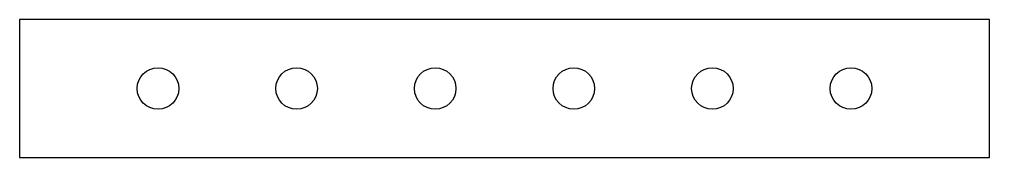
# Model space of a CAD drawing. Header units: millimetres. Extents: x -35 to 35, y -5 to 5.
import ezdxf

# ---------------------------------------------------------------- set-up
doc = ezdxf.new("R2010")
doc.units = ezdxf.units.MM

msp = doc.modelspace()

# ---------------------------------------------------------------- linework, layer by layer
at = {"color": 7, "linetype": 'Continuous', "lineweight": 25}
for p, q in [((-35, 5), (-35, -5)), ((35, 5), (-35, 5)), ((35, -5), (35, 5)), ((-35, -5), (35, -5))]:
    msp.add_line(p, q, dxfattribs=at)
for centre in [(-25, 0), (-15, 0), (-5, 0), (5, 0), (15, 0), (25, 0)]:
    msp.add_circle(centre, 1.5, dxfattribs=at)

doc.saveas('drawing.dxf')
